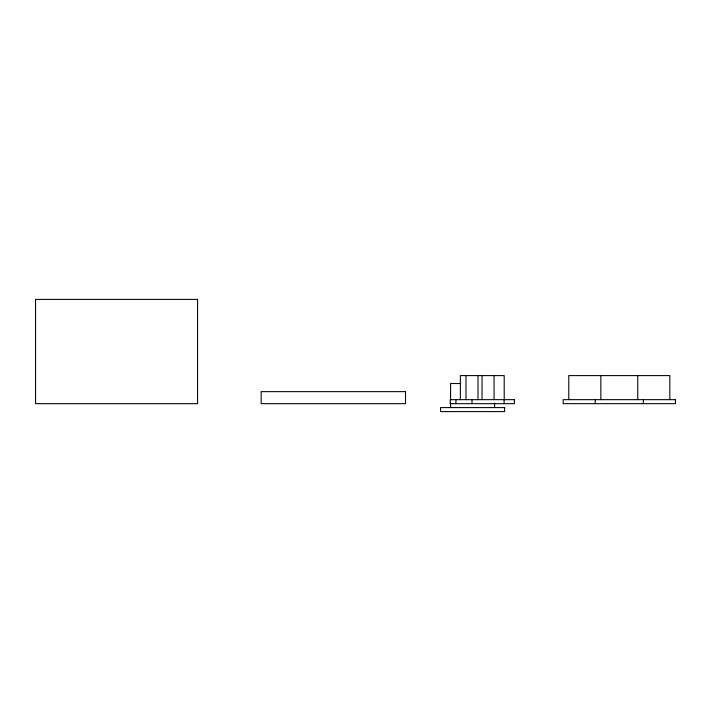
<?xml version="1.0" encoding="UTF-8"?>
<svg xmlns="http://www.w3.org/2000/svg" width="711" height="711" viewBox="0 0 711 711"><rect width="100%" height="100%" fill="white"/><g stroke="black" fill="none" stroke-linecap="round" stroke-linejoin="round"><path stroke-width="1.07" d="M460.817 383.522L450.578 383.522L450.578 399.929M669.833 399.653L669.833 375.595L568.782 375.595L568.782 399.653M643.366 399.653L643.366 403.67M637.758 375.595L637.758 399.653M600.857 375.595L600.857 399.653M595.249 399.653L595.249 403.67M504.206 399.653L504.206 375.595L460.364 375.595L460.364 399.653M504.09 399.653L504.09 403.67M494.616 403.208L494.616 407.59M494.065 375.595L494.065 399.653M482.031 375.595L482.031 399.653M478.023 375.595L478.023 399.653M472.006 399.653L472.006 403.67M465.989 375.595L465.989 399.653M455.964 399.653L455.964 403.67M450.578 403.208L450.578 407.59M197.56 299.402L35.55 299.402L35.55 403.67L197.56 403.67L197.56 299.402M405.519 391.637L261.159 391.637L261.159 403.67L405.519 403.67L405.519 391.637M514.364 399.653L450.205 399.653L450.205 403.67L514.364 403.67L514.364 399.653M675.45 399.653L563.165 399.653L563.165 403.67L675.45 403.67L675.45 399.653M504.623 407.59L440.571 407.59L440.571 411.598L504.623 411.598L504.623 407.59"/></g></svg>
